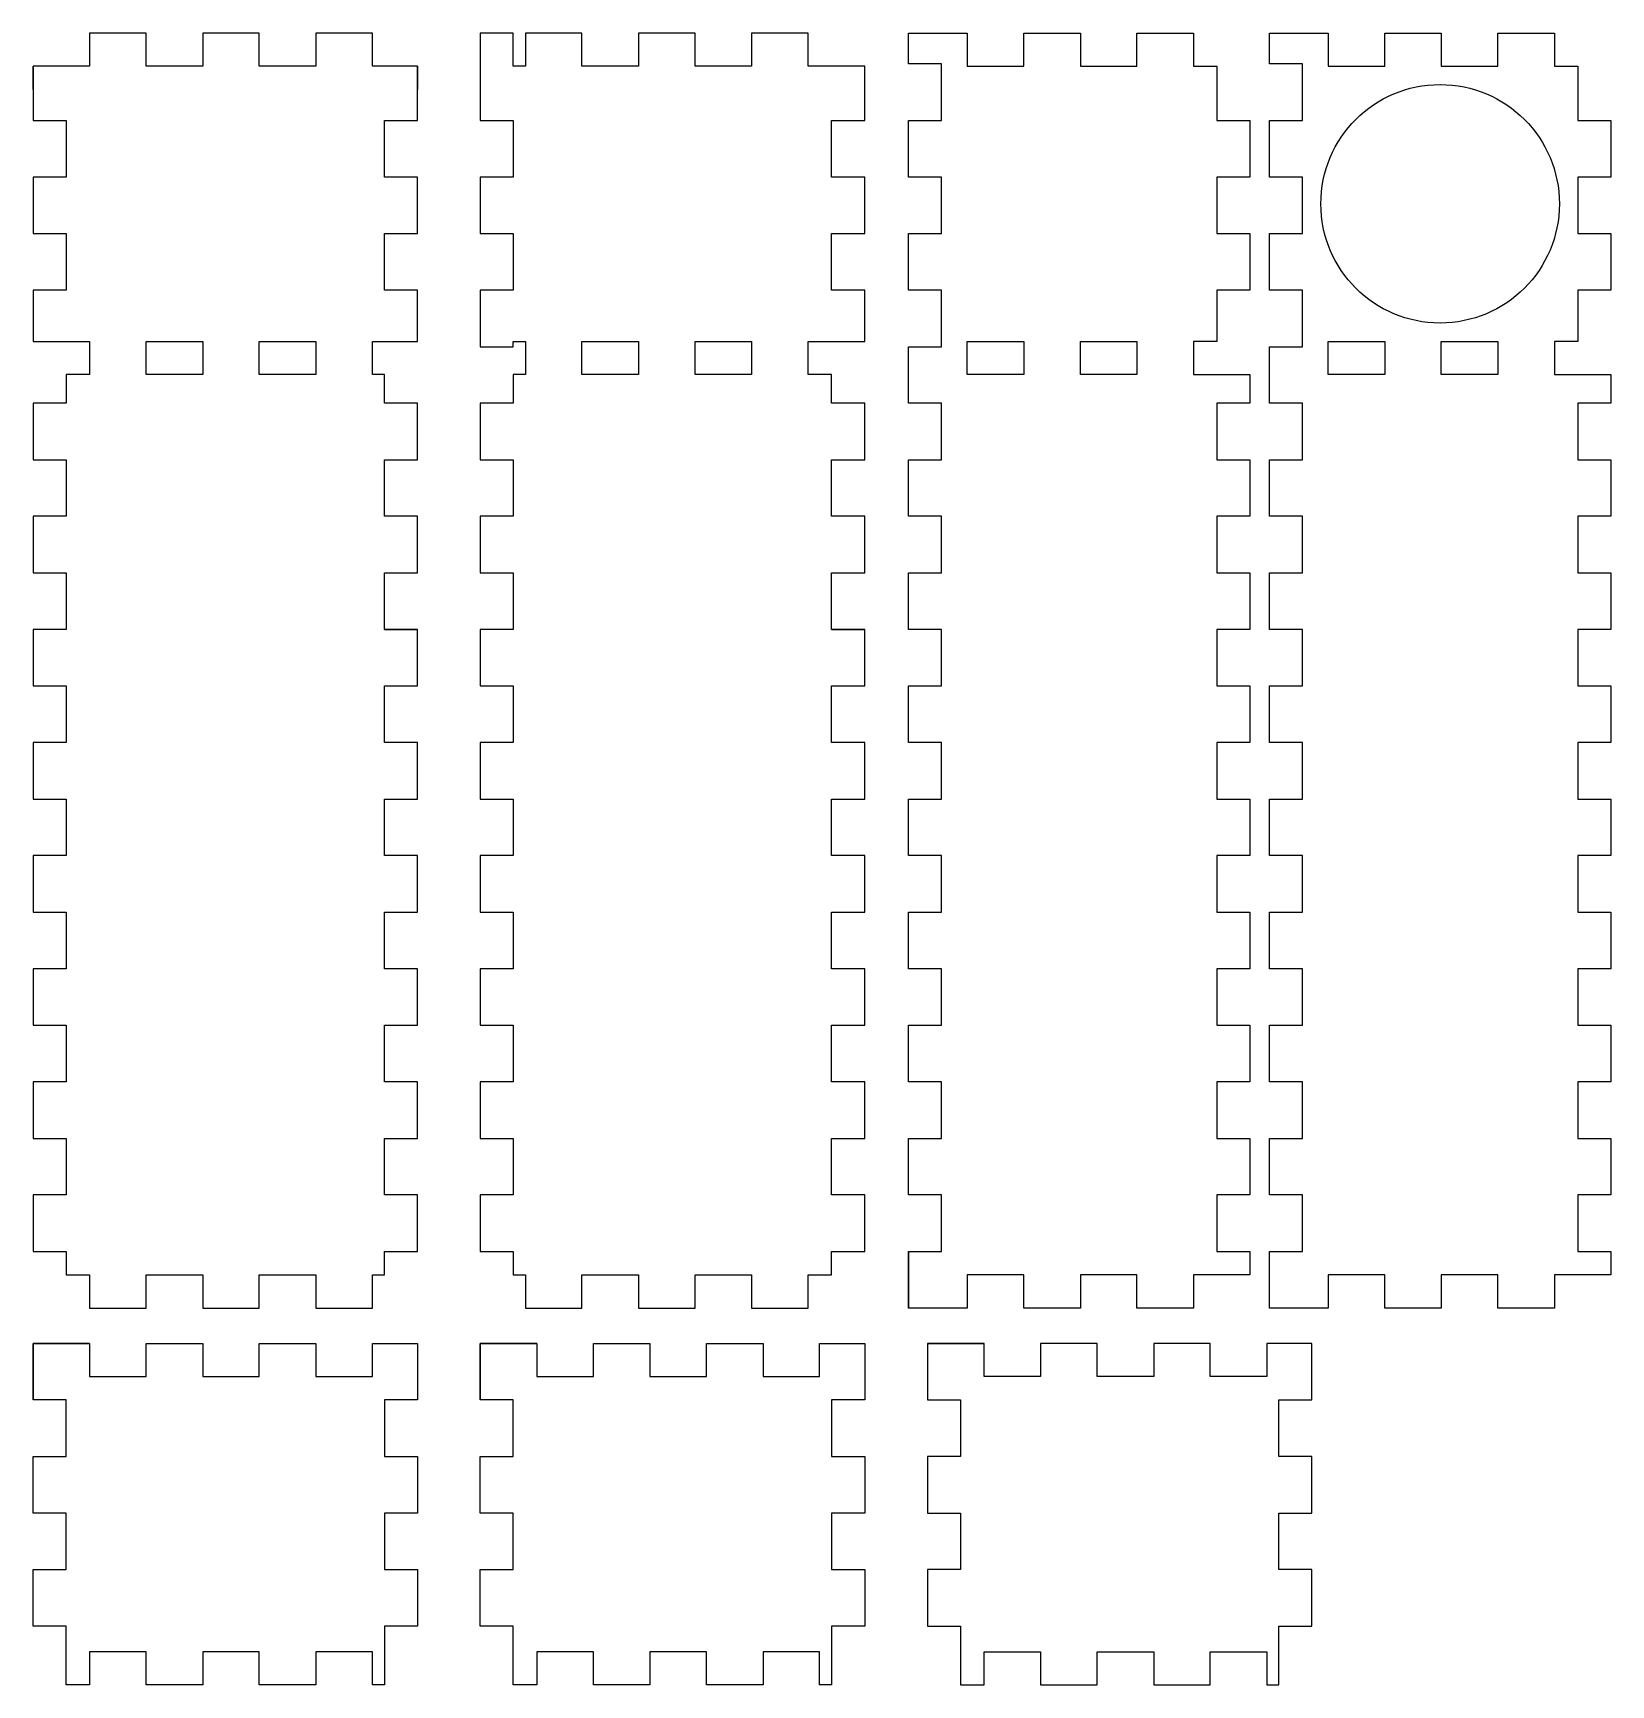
# Model space of a CAD drawing. Header units: inches. Extents: x 0.4 to 25.5, y 0.5 to 26.8.
import ezdxf

# ---------------------------------------------------------------- set-up
doc = ezdxf.new("R2010")
doc.units = ezdxf.units.IN
doc.header["$MEASUREMENT"] = 0

msp = doc.modelspace()

# ---------------------------------------------------------------- linework, layer by layer
for p, q in [((7.514, 26.76), (7.514, 25.368)), ((14.328, 7.368), (14.328, 6.468))]:
    msp.add_line(p, q)
for points in [[(6.514, 26.234), (5.797, 26.234), (5.797, 26.76), (4.897, 26.76), (4.897, 26.234), (3.997, 26.234), (3.997, 26.76), (3.097, 26.76), (3.097, 26.234), (2.197, 26.234), (2.197, 26.76), (1.297, 26.76), (1.297, 26.234), (0.397, 26.234), (0.397, 25.368), (0.923, 25.368), (0.923, 24.468), (0.397, 24.468), (0.397, 23.568), (0.923, 23.568), (0.923, 22.668), (0.397, 22.668), (0.397, 21.849), (1.297, 21.849), (1.297, 21.323), (0.923, 21.323), (0.923, 20.868), (0.397, 20.868), (0.397, 19.968), (0.923, 19.968), (0.923, 19.068), (0.397, 19.068), (0.397, 18.168), (0.923, 18.168), (0.923, 17.268), (0.397, 17.268), (0.397, 16.368), (0.923, 16.368), (0.923, 15.468), (0.397, 15.468), (0.397, 14.568), (0.923, 14.568), (0.923, 13.668), (0.397, 13.668), (0.397, 12.768), (0.923, 12.768), (0.923, 11.868), (0.397, 11.868), (0.397, 10.968), (0.923, 10.968), (0.923, 10.068), (0.397, 10.068), (0.397, 9.168), (0.923, 9.168), (0.923, 8.268), (0.397, 8.268), (0.397, 7.368), (0.923, 7.368), (0.923, 6.994), (1.297, 6.994), (1.297, 6.468), (2.197, 6.468), (2.197, 6.994), (3.097, 6.994), (3.097, 6.468), (3.997, 6.468), (3.997, 6.994), (4.897, 6.994), (4.897, 6.468), (5.797, 6.468), (5.797, 6.994), (5.989, 6.994), (5.989, 7.368), (6.514, 7.368), (6.514, 8.268), (5.989, 8.268), (5.989, 9.168), (6.514, 9.168), (6.514, 10.068), (5.989, 10.068), (5.989, 10.968), (6.514, 10.968), (6.514, 11.868), (5.989, 11.868), (5.989, 12.768), (6.514, 12.768), (6.514, 13.668), (5.989, 13.668), (5.989, 14.568), (6.514, 14.568), (6.514, 15.468), (5.989, 15.468), (5.989, 16.368), (6.514, 16.368), (6.514, 17.268)], [(13.106, 17.268), (13.632, 17.268), (13.106, 17.268), (13.106, 18.168), (13.632, 18.168), (13.632, 19.068), (13.106, 19.068), (13.106, 19.968), (13.632, 19.968), (13.632, 20.868), (13.106, 20.868), (13.106, 21.323), (12.914, 21.323), (12.732, 21.323), (12.732, 21.849), (12.914, 21.849), (12.914, 21.849), (13.632, 21.849), (13.632, 22.668), (13.106, 22.668), (13.106, 23.568), (13.632, 23.568), (13.632, 24.468), (13.106, 24.468), (13.106, 25.368), (13.632, 25.368), (13.632, 26.234), (13.106, 26.234), (12.732, 26.234), (12.732, 26.76), (11.832, 26.76), (11.832, 26.234), (10.932, 26.234), (10.932, 26.76), (10.032, 26.76), (10.032, 26.234), (9.132, 26.234), (9.132, 26.76), (8.232, 26.76), (8.232, 26.234), (8.04, 26.234), (8.04, 26.76), (7.514, 26.76), (7.514, 25.823)], [(5.989, 17.268), (6.514, 17.268), (5.989, 17.268), (5.989, 18.168), (6.514, 18.168), (6.514, 19.068), (5.989, 19.068), (5.989, 19.968), (6.514, 19.968), (6.514, 20.868), (5.989, 20.868), (5.989, 21.323), (5.797, 21.323), (5.797, 21.849), (6.514, 21.849), (6.514, 22.668), (5.989, 22.668), (5.989, 23.568), (6.514, 23.568), (6.514, 24.468), (5.989, 24.468), (5.989, 25.368), (6.514, 25.368), (6.514, 26.234), (6.514, 25.86)], [(7.514, 26.234), (7.514, 25.368), (8.04, 25.368), (8.04, 24.468), (7.514, 24.468), (7.514, 23.568), (8.04, 23.568), (8.04, 22.668), (7.514, 22.668), (7.514, 21.768), (8.04, 21.768), (8.04, 21.849), (8.232, 21.849), (8.232, 21.323), (8.04, 21.323), (8.04, 20.868), (7.514, 20.868), (7.514, 19.968), (8.04, 19.968), (8.04, 19.068), (7.514, 19.068), (7.514, 18.168), (8.04, 18.168), (8.04, 17.268), (7.514, 17.268), (7.514, 16.368), (8.04, 16.368), (8.04, 15.468), (7.514, 15.468), (7.514, 14.568), (8.04, 14.568), (8.04, 13.668), (7.514, 13.668), (7.514, 12.768), (8.04, 12.768), (8.04, 11.868), (7.514, 11.868), (7.514, 10.968), (8.04, 10.968), (8.04, 10.068), (7.514, 10.068), (7.514, 9.168), (8.04, 9.168), (8.04, 8.268), (7.514, 8.268), (7.514, 7.368), (8.04, 7.368), (8.04, 6.994), (8.232, 6.994), (8.232, 6.468), (9.132, 6.468), (9.132, 6.994), (10.032, 6.994), (10.032, 6.468), (10.932, 6.468), (10.932, 6.994), (11.832, 6.994), (11.832, 6.468), (12.732, 6.468), (12.732, 6.994), (13.106, 6.994)], [(12.914, 6.994), (12.914, 6.994), (13.106, 6.994), (13.106, 7.368), (13.632, 7.368), (13.632, 8.268), (13.106, 8.268), (13.106, 9.168), (13.632, 9.168), (13.632, 10.068), (13.106, 10.068), (13.106, 10.968), (13.632, 10.968), (13.632, 11.868), (13.106, 11.868), (13.106, 12.768), (13.632, 12.768), (13.632, 13.668), (13.106, 13.668), (13.106, 14.568), (13.632, 14.568), (13.632, 15.468), (13.106, 15.468), (13.106, 16.368), (13.632, 16.368), (13.632, 17.268)], [(1.297, 5.905), (1.297, 5.379), (2.197, 5.379), (2.197, 5.905), (3.097, 5.905), (3.097, 5.379), (3.997, 5.379), (3.997, 5.905), (4.897, 5.905), (4.897, 5.379), (5.797, 5.379), (5.797, 5.905), (6.514, 5.905), (6.514, 5.005), (5.989, 5.005), (5.989, 4.105), (6.514, 4.105), (6.514, 3.205), (5.989, 3.205), (5.989, 2.305), (6.514, 2.305), (6.514, 1.405), (5.989, 1.405), (5.989, 0.468), (5.797, 0.468), (5.797, 0.994), (4.897, 0.994), (4.897, 0.468), (3.997, 0.468), (3.997, 0.994), (3.097, 0.994), (3.097, 0.468), (2.197, 0.468), (2.197, 0.994), (1.297, 0.994), (1.297, 0.468), (0.923, 0.468), (0.923, 0.505), (0.923, 1.405), (0.397, 1.405), (0.397, 2.305), (0.923, 2.305), (0.923, 3.205), (0.397, 3.205), (0.397, 4.105), (0.923, 4.105), (0.923, 5.005), (0.397, 5.005), (0.397, 5.905), (1.297, 5.905), (0.397, 5.905), (0.397, 5.005)], [(8.414, 5.905), (8.414, 5.379), (9.314, 5.379), (9.314, 5.905), (10.214, 5.905), (10.214, 5.379), (11.114, 5.379), (11.114, 5.905), (12.014, 5.905), (12.014, 5.379), (12.914, 5.379), (12.914, 5.905), (13.632, 5.905), (13.632, 5.005), (13.106, 5.005), (13.106, 4.105), (13.632, 4.105), (13.632, 3.205), (13.106, 3.205), (13.106, 2.305), (13.632, 2.305), (13.632, 1.405), (13.106, 1.405), (13.106, 0.468), (12.914, 0.468), (12.914, 0.994), (12.014, 0.994), (12.014, 0.468), (11.114, 0.468), (11.114, 0.994), (10.214, 0.994), (10.214, 0.468), (9.314, 0.468), (9.314, 0.994), (8.414, 0.994), (8.414, 0.468), (8.04, 0.468), (8.04, 0.505), (8.04, 1.405), (7.514, 1.405), (7.514, 2.305), (8.04, 2.305), (8.04, 3.205), (7.514, 3.205), (7.514, 4.105), (8.04, 4.105), (8.04, 5.005), (7.514, 5.005), (7.514, 5.905), (8.414, 5.905), (7.514, 5.905), (7.514, 5.005)]]:
    msp.add_lwpolyline(points)
for points in [[(19.764, 6.994), (18.864, 6.994), (18.864, 6.468), (17.964, 6.468), (17.964, 6.994), (17.064, 6.994), (17.064, 6.468), (16.164, 6.468), (16.164, 6.994), (15.264, 6.994), (15.264, 6.468), (14.328, 6.468), (14.328, 7.368), (14.853, 7.368), (14.853, 8.268), (14.328, 8.268), (14.328, 9.168), (14.853, 9.168), (14.853, 10.068), (14.328, 10.068), (14.328, 10.968), (14.853, 10.968), (14.853, 11.868), (14.328, 11.868), (14.328, 12.768), (14.853, 12.768), (14.853, 13.668), (14.328, 13.668), (14.328, 14.568), (14.853, 14.568), (14.853, 15.468), (14.328, 15.468), (14.328, 16.368), (14.853, 16.368), (14.853, 17.268), (14.328, 17.268), (14.328, 18.168), (14.853, 18.168), (14.853, 19.068), (14.328, 19.068), (14.328, 19.968), (14.853, 19.968), (14.853, 20.868), (14.328, 20.868), (14.328, 21.768), (14.853, 21.768), (14.853, 22.668), (14.328, 22.668), (14.328, 23.568), (14.853, 23.568), (14.853, 24.468), (14.328, 24.468), (14.328, 25.368), (14.853, 25.368), (14.853, 26.268), (14.328, 26.268), (14.328, 26.76), (15.264, 26.76), (15.264, 26.234), (16.164, 26.234), (16.164, 26.76), (17.064, 26.76), (17.064, 26.234), (17.964, 26.234), (17.964, 26.76), (18.864, 26.76), (18.864, 26.234), (19.238, 26.234), (19.238, 25.368), (19.764, 25.368), (19.764, 24.468), (19.238, 24.468), (19.238, 23.568), (19.764, 23.568), (19.764, 22.668), (19.238, 22.668), (19.238, 21.849), (18.864, 21.849), (18.864, 21.323), (19.764, 21.323), (19.764, 20.868), (19.238, 20.868), (19.238, 19.968), (19.764, 19.968), (19.764, 19.068), (19.238, 19.068), (19.238, 18.168), (19.764, 18.168), (19.764, 17.268), (19.238, 17.268), (19.238, 16.368), (19.764, 16.368), (19.764, 15.468), (19.238, 15.468), (19.238, 14.568), (19.764, 14.568), (19.764, 13.668), (19.238, 13.668), (19.238, 12.768), (19.764, 12.768), (19.764, 11.868), (19.238, 11.868), (19.238, 10.968), (19.764, 10.968), (19.764, 10.068), (19.238, 10.068), (19.238, 9.168), (19.764, 9.168), (19.764, 8.268), (19.238, 8.268), (19.238, 7.368), (19.764, 7.368)], [(25.509, 6.994), (24.609, 6.994), (24.609, 6.468), (23.709, 6.468), (23.709, 6.994), (22.809, 6.994), (22.809, 6.468), (21.909, 6.468), (21.909, 6.994), (21.009, 6.994), (21.009, 6.468), (20.072, 6.468), (20.072, 7.368), (20.598, 7.368), (20.598, 8.268), (20.072, 8.268), (20.072, 9.168), (20.598, 9.168), (20.598, 10.068), (20.072, 10.068), (20.072, 10.968), (20.598, 10.968), (20.598, 11.868), (20.072, 11.868), (20.072, 12.768), (20.598, 12.768), (20.598, 13.668), (20.072, 13.668), (20.072, 14.568), (20.598, 14.568), (20.598, 15.468), (20.072, 15.468), (20.072, 16.368), (20.598, 16.368), (20.598, 17.268), (20.072, 17.268), (20.072, 18.168), (20.598, 18.168), (20.598, 19.068), (20.072, 19.068), (20.072, 19.968), (20.598, 19.968), (20.598, 20.868), (20.072, 20.868), (20.072, 21.768), (20.598, 21.768), (20.598, 22.668), (20.072, 22.668), (20.072, 23.568), (20.598, 23.568), (20.598, 24.468), (20.072, 24.468), (20.072, 25.368), (20.598, 25.368), (20.598, 26.268), (20.072, 26.268), (20.072, 26.76), (21.009, 26.76), (21.009, 26.234), (21.909, 26.234), (21.909, 26.76), (22.809, 26.76), (22.809, 26.234), (23.709, 26.234), (23.709, 26.76), (24.609, 26.76), (24.609, 26.234), (24.983, 26.234), (24.983, 25.368), (25.509, 25.368), (25.509, 24.468), (24.983, 24.468), (24.983, 23.568), (25.509, 23.568), (25.509, 22.668), (24.983, 22.668), (24.983, 21.849), (24.609, 21.849), (24.609, 21.323), (25.509, 21.323), (25.509, 20.868), (24.983, 20.868), (24.983, 19.968), (25.509, 19.968), (25.509, 19.068), (24.983, 19.068), (24.983, 18.168), (25.509, 18.168), (25.509, 17.268), (24.983, 17.268), (24.983, 16.368), (25.509, 16.368), (25.509, 15.468), (24.983, 15.468), (24.983, 14.568), (25.509, 14.568), (25.509, 13.668), (24.983, 13.668), (24.983, 12.768), (25.509, 12.768), (25.509, 11.868), (24.983, 11.868), (24.983, 10.968), (25.509, 10.968), (25.509, 10.068), (24.983, 10.068), (24.983, 9.168), (25.509, 9.168), (25.509, 8.268), (24.983, 8.268), (24.983, 7.368), (25.509, 7.368)], [(0.397, 26.234), (0.397, 25.86)], [(3.097, 21.849), (3.097, 21.323), (2.197, 21.323), (2.197, 21.849)], [(4.897, 21.849), (4.897, 21.323), (3.997, 21.323), (3.997, 21.849)], [(10.032, 21.849), (10.032, 21.323), (9.132, 21.323), (9.132, 21.849)], [(11.832, 21.849), (11.832, 21.323), (10.932, 21.323), (10.932, 21.849)], [(16.164, 21.323), (15.264, 21.323), (15.264, 21.849), (16.164, 21.849)], [(17.964, 21.323), (17.064, 21.323), (17.064, 21.849), (17.964, 21.849)], [(21.909, 21.323), (21.009, 21.323), (21.009, 21.849), (21.909, 21.849)], [(23.709, 21.323), (22.809, 21.323), (22.809, 21.849), (23.709, 21.849)], [(14.632, 5.905), (15.532, 5.905), (14.632, 5.905), (14.632, 5.005), (15.158, 5.005), (15.158, 4.105), (14.632, 4.105), (14.632, 3.205), (15.158, 3.205), (15.158, 2.305), (14.632, 2.305), (14.632, 1.405), (15.158, 1.405), (15.158, 0.505), (15.158, 0.468), (15.532, 0.468), (15.532, 0.994), (16.432, 0.994), (16.432, 0.468), (17.332, 0.468), (17.332, 0.994), (18.232, 0.994), (18.232, 0.468), (19.132, 0.468), (19.132, 0.994), (20.032, 0.994), (20.032, 0.468), (20.224, 0.468), (20.224, 1.405), (20.749, 1.405), (20.749, 2.305), (20.224, 2.305), (20.224, 3.205), (20.749, 3.205), (20.749, 4.105), (20.224, 4.105), (20.224, 5.005), (20.749, 5.005), (20.749, 5.905), (20.032, 5.905), (20.032, 5.379), (19.132, 5.379), (19.132, 5.905), (18.232, 5.905), (18.232, 5.379), (17.332, 5.379), (17.332, 5.905), (16.432, 5.905), (16.432, 5.379), (15.532, 5.379), (15.532, 5.905)]]:
    msp.add_lwpolyline(points, close=True)
msp.add_circle((22.79, 24.042), 1.898)

doc.saveas('drawing.dxf')
